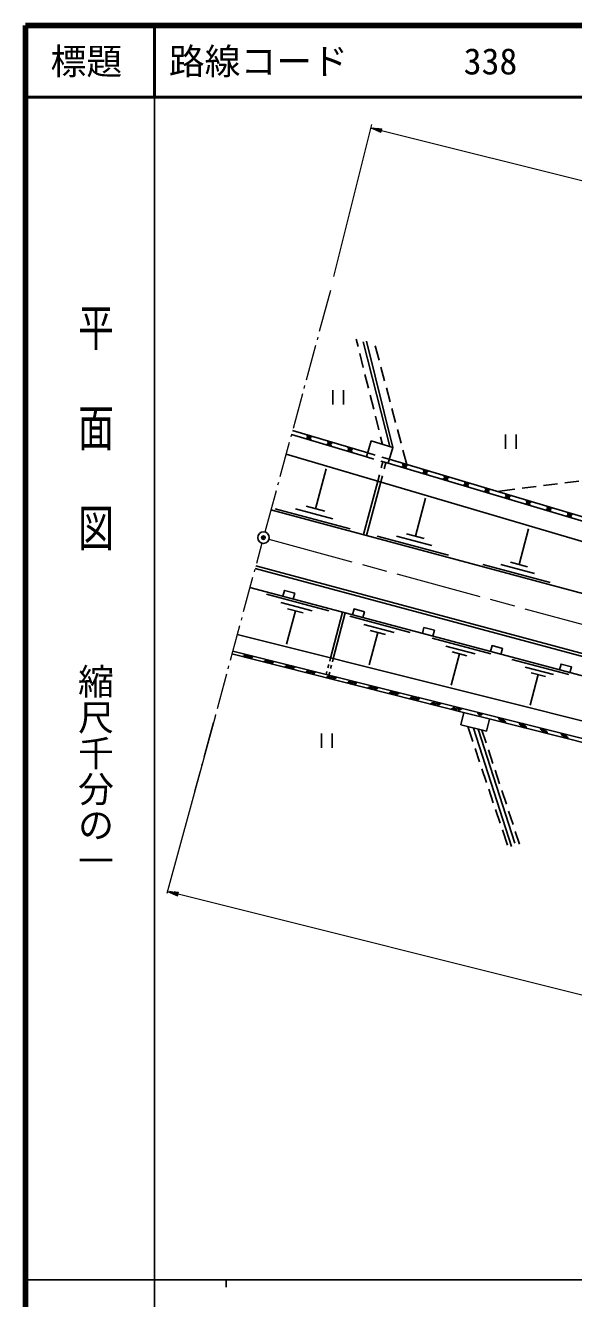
# Model space of a CAD drawing. Units: millimetres, scale not verified. Extents: x 40000 to 680000, y 20000 to 380000.
# Drawn here: x 40000 to 116471, y 202409 to 380000 of the extents above; entities that cross this region are included whole.
import ezdxf
from ezdxf.enums import TextEntityAlignment as Align

# ---------------------------------------------------------------- set-up
doc = ezdxf.new("R2010")
doc.units = ezdxf.units.MM
doc.header["$LTSCALE"] = 1000
doc.header["$PDMODE"] = 32
doc.header["$PDSIZE"] = 500
doc.linetypes.add('CHAIN', pattern=[18.5, 12, -1.5, 3.5, -1.5])
for name, color, linetype, lineweight in [('M-BGD', 7, 'Continuous', 25), ('M-BGD-HTXT', 7, 'Continuous', 13), ('M-BMK', 2, 'CHAIN', 13), ('M-BMK-SRVR', 3, 'Continuous', 25), ('M-STR-HTXT', 7, 'Continuous', 13), ('M-STR-STRD', 7, 'Continuous', 25), ('M-TTL', 2, 'Continuous', 140), ('M-TTL-BAND', 7, 'Continuous', 25), ('M-TTL-LINE', 7, 'Continuous', 50)]:
    doc.layers.add(name, color=color, linetype=linetype, lineweight=lineweight)
doc.layers.add('M-OTRS', color=6, linetype='Continuous')
doc.layers.add('M-TTL-TXT', color=7, linetype='Continuous')
doc.styles.add('@ＭＳ ゴシック', font='')
doc.styles.add('ＭＳ ゴシック', font='')
doc.styles.get('@ＭＳ ゴシック').set_extended_font_data('@MS Gothic')
doc.styles.get('ＭＳ ゴシック').set_extended_font_data('MS Gothic')

msp = doc.modelspace()

# ---------------------------------------------------------------- linework, layer by layer
at = {"layer": 'M-BGD'}
for p, q in [((86144, 336245), (86403, 335211)), ((90821, 321267), (87097, 335851)), ((91254, 321138), (87570, 335968)), ((86646, 334241), (87131, 332301)), ((88809, 335299), (89335, 333316)), ((89591, 332349), (90103, 330416)), ((87374, 331331), (87860, 329391)), ((82876, 329116), (82876, 327116)), ((84376, 329116), (84376, 327116)), ((90359, 329449), (90871, 327516)), ((88102, 328420), (88588, 326480)), ((88830, 325510), (89316, 323570)), ((91127, 326549), (91639, 324616)), ((77257, 323508), (87747, 320386)), ((91895, 323649), (92407, 321716)), ((87577, 319817), (77102, 322935)), ((87577, 319817), (88238, 322036)), ((88238, 322036), (91254, 321138)), ((89559, 322600), (89817, 321566)), ((106966, 322950), (106966, 320950)), ((108466, 322950), (108466, 320950)), ((87577, 319817), (88606, 319511)), ((88776, 320079), (87747, 320386)), ((90763, 319488), (89734, 319794)), ((90594, 318919), (91254, 321138)), ((92663, 320749), (93189, 318766)), ((80447, 312582), (81941, 318143)), ((89565, 319226), (90594, 318919)), ((89633, 318269), (89864, 319136)), ((90062, 318148), (90291, 319009)), ((87158, 308979), (89145, 316435)), ((87588, 308863), (89575, 316320)), ((89145, 316435), (89376, 317302)), ((89575, 316320), (89804, 317182)), ((115234, 316175), (117218, 316423)), ((105835, 315002), (108288, 315308)), ((109280, 315432), (111264, 315680)), ((112257, 315803), (114241, 316051)), ((85287, 309792), (74861, 312592)), ((82867, 311187), (77654, 312587)), ((81751, 312232), (79144, 312932)), ((94405, 308760), (95825, 314047)), ((74258, 312444), (163209, 288551)), ((95644, 308427), (93166, 309093)), ((108861, 304801), (110204, 309804)), ((99007, 306107), (89094, 308769)), ((96706, 307433), (91749, 308764)), ((113215, 302290), (103834, 304810)), ((111038, 303545), (106347, 304805)), ((110033, 304486), (107688, 305116)), ((71315, 301591), (159788, 278051)), ((73611, 300670), (82316, 298354)), ((75633, 299510), (79985, 298352)), ((76566, 298641), (78743, 298062)), ((77655, 298351), (76419, 293708)), ((84233, 298154), (82561, 291759)), ((84610, 298054), (82939, 291664)), ((85242, 297575), (93692, 295327)), ((87205, 296450), (91430, 295326)), ((89168, 295324), (87968, 290818)), ((88111, 295605), (90224, 295043)), ((96744, 294515), (104942, 292334)), ((98648, 293423), (102747, 292332)), ((68912, 292728), (149627, 272580)), ((82561, 291759), (82451, 291340)), ((82939, 291664), (82829, 291246)), ((100552, 292331), (99389, 287959)), ((99527, 292604), (101577, 292059)), ((107859, 291557), (115813, 289441)), ((82072, 289889), (81962, 289470)), ((82325, 290856), (82198, 290373)), ((82450, 289794), (82340, 289376)), ((82703, 290762), (82576, 290278)), ((109706, 290498), (113683, 289440)), ((110559, 289703), (112548, 289174)), ((111554, 289439), (110425, 285197)), ((101171, 284143), (100748, 282447)), ((100748, 282447), (104333, 281539)), ((104763, 283247), (104333, 281539)), ((81299, 281223), (81299, 279223)), ((82799, 281223), (82799, 279223)), ((102417, 280102), (101713, 282203)), ((107836, 265488), (102533, 281995)), ((108289, 265914), (103147, 281840)), ((104284, 279916), (103698, 281700)), ((103370, 277257), (102734, 279154)), ((105221, 277065), (104596, 278966)), ((104323, 274413), (103687, 276309)), ((106157, 274215), (105533, 276115)), ((105276, 271568), (104640, 273464)), ((107094, 271365), (106469, 273265)), ((106229, 268723), (105593, 270620)), ((108030, 268515), (107406, 270415)), ((107250, 265674), (106546, 267775)), ((108929, 265781), (108342, 267565))]:
    msp.add_line(p, q, dxfattribs=at)
for points in [[(76362, 320206), (165480, 293912), (164062, 289009)], [(185570, 294494), (179681, 296259), (164028, 297061), (90594, 318919)], [(90763, 319488), (164229, 297620), (179653, 296830), (185723, 295002)], [(77360, 299983), (77580, 300808), (76130, 301194), (75911, 300368)], [(87080, 297397), (87300, 298222), (85850, 298608), (85630, 297782)], [(69534, 295019), (156470, 273260), (159832, 277413)], [(96828, 294803), (97048, 295628), (95598, 296014), (95379, 295189)], [(106342, 292272), (106561, 293097), (105111, 293483), (104892, 292657)], [(149490, 271988), (104492, 283316), (101665, 284020), (68802, 292322)], [(115973, 289709), (116193, 290535), (114743, 290920), (114523, 290095)]]:
    msp.add_lwpolyline(points, dxfattribs=at)
for centre, radius, start, end in [((79449, 322180), 354, 352.22122, 154.6264), ((79449, 322180), 283, 354.44526, 152.40236), ((79449, 322180), 212, 358.19159, 148.65603), ((79642, 322855), 354, 172.22122, 334.6264), ((79449, 322180), 142, 5.90332, 140.9443), ((79642, 322855), 283, 174.44526, 332.40236), ((79449, 322180), 100, 16.22098, 130.62664), ((79449, 322180), 100, 16.22098, 130.62664), ((79642, 322855), 212, 178.19159, 328.65603), ((79642, 322855), 142, 185.90332, 320.9443), ((79642, 322855), 100, 196.22098, 310.62664), ((79642, 322855), 100, 196.22098, 310.62664), ((82324, 321324), 354, 352.22122, 154.6264), ((82324, 321324), 283, 354.44526, 152.40236), ((82324, 321324), 212, 358.19159, 148.65603), ((82517, 321999), 354, 172.22122, 334.6264), ((82324, 321324), 142, 5.90332, 140.9443), ((82517, 321999), 283, 174.44526, 332.40236), ((82517, 321999), 212, 178.19159, 328.65603), ((82517, 321999), 142, 185.90332, 320.9443), ((82517, 321999), 100, 196.22098, 310.62664), ((82517, 321999), 100, 196.22098, 310.62664), ((82324, 321324), 100, 16.22098, 130.62664), ((82324, 321324), 100, 16.22098, 130.62664), ((85200, 320468), 354, 352.22122, 154.6264), ((85200, 320468), 283, 354.44526, 152.40236), ((85200, 320468), 212, 358.19159, 148.65603), ((85393, 321143), 354, 172.22122, 334.6264), ((85200, 320468), 142, 5.90332, 140.9443), ((85393, 321143), 283, 174.44526, 332.40236), ((85200, 320468), 100, 16.22098, 130.62664), ((85200, 320468), 100, 16.22098, 130.62664), ((85393, 321143), 212, 178.19159, 328.65603), ((85393, 321143), 142, 185.90332, 320.9443), ((85393, 321143), 100, 196.22098, 310.62664), ((85393, 321143), 100, 196.22098, 310.62664), ((92792, 318208), 354, 352.22122, 154.6264), ((92792, 318208), 283, 354.44526, 152.40236), ((92792, 318208), 212, 358.19159, 148.65603), ((93007, 318876), 354, 172.22122, 334.6264), ((92792, 318208), 142, 5.90332, 140.9443), ((93007, 318876), 283, 174.44526, 332.40236), ((92792, 318208), 100, 16.22098, 130.62664), ((92792, 318208), 100, 16.22098, 130.62664), ((93007, 318876), 212, 178.19159, 328.65603), ((93007, 318876), 142, 185.90332, 320.9443), ((93007, 318876), 100, 196.22098, 310.62664), ((93007, 318876), 100, 196.22098, 310.62664), ((95883, 318020), 354, 172.22122, 334.6264), ((95883, 318020), 283, 174.44526, 332.40236), ((95883, 318020), 212, 178.19159, 328.65603), ((95883, 318020), 142, 185.90332, 320.9443), ((95883, 318020), 100, 196.22098, 310.62664), ((95883, 318020), 100, 196.22098, 310.62664), ((95667, 317353), 354, 352.22122, 154.6264), ((95667, 317353), 283, 354.44526, 152.40236), ((95667, 317353), 212, 358.19159, 148.65603), ((95667, 317353), 142, 5.90332, 140.9443), ((95667, 317353), 100, 16.22098, 130.62664), ((95667, 317353), 100, 16.22098, 130.62664), ((98542, 316497), 354, 352.22122, 154.6264), ((98542, 316497), 283, 354.44526, 152.40236), ((98542, 316497), 212, 358.19159, 148.65603), ((98758, 317165), 354, 172.22122, 334.6264), ((98542, 316497), 142, 5.90332, 140.9443), ((98758, 317165), 283, 174.44526, 332.40236), ((98542, 316497), 100, 16.22098, 130.62664), ((98542, 316497), 100, 16.22098, 130.62664), ((98758, 317165), 212, 178.19159, 328.65603), ((98758, 317165), 142, 185.90332, 320.9443), ((98758, 317165), 100, 196.22098, 310.62664), ((98758, 317165), 100, 196.22098, 310.62664), ((101633, 316309), 354, 172.22122, 334.6264), ((101633, 316309), 283, 174.44526, 332.40236), ((101633, 316309), 212, 178.19159, 328.65603), ((101633, 316309), 142, 185.90332, 320.9443), ((101633, 316309), 100, 196.22098, 310.62664), ((101633, 316309), 100, 196.22098, 310.62664), ((101418, 315641), 354, 352.22122, 154.6264), ((101418, 315641), 283, 354.44526, 152.40236), ((101418, 315641), 212, 358.19159, 148.65603), ((101418, 315641), 142, 5.90332, 140.9443), ((101418, 315641), 100, 16.22098, 130.62664), ((101418, 315641), 100, 16.22098, 130.62664), ((104293, 314785), 354, 352.22122, 154.6264), ((104293, 314785), 283, 354.44526, 152.40236), ((104293, 314785), 212, 358.19159, 148.65603), ((104509, 315453), 354, 172.22122, 334.6264), ((104293, 314785), 142, 5.90332, 140.9443), ((104509, 315453), 283, 174.44526, 332.40236), ((104293, 314785), 100, 16.22098, 130.62664), ((104293, 314785), 100, 16.22098, 130.62664), ((104509, 315453), 212, 178.19159, 328.65603), ((104509, 315453), 142, 185.90332, 320.9443), ((104509, 315453), 100, 196.22098, 310.62664), ((104509, 315453), 100, 196.22098, 310.62664), ((107384, 314597), 354, 172.22122, 334.6264), ((107384, 314597), 283, 174.44526, 332.40236), ((107384, 314597), 212, 178.19159, 328.65603), ((107384, 314597), 142, 185.90332, 320.9443), ((107384, 314597), 100, 196.22098, 310.62664), ((107384, 314597), 100, 196.22098, 310.62664), ((107168, 313929), 354, 352.22122, 154.6264), ((107168, 313929), 283, 354.44526, 152.40236), ((107168, 313929), 212, 358.19159, 148.65603), ((107168, 313929), 142, 5.90332, 140.9443), ((107168, 313929), 100, 16.22098, 130.62664), ((107168, 313929), 100, 16.22098, 130.62664), ((110044, 313073), 354, 352.22122, 154.6264), ((110044, 313073), 283, 354.44526, 152.40236), ((110044, 313073), 212, 358.19159, 148.65603), ((110259, 313741), 354, 172.22122, 334.6264), ((110044, 313073), 142, 5.90332, 140.9443), ((110259, 313741), 283, 174.44526, 332.40236), ((110044, 313073), 100, 16.22098, 130.62664), ((110044, 313073), 100, 16.22098, 130.62664), ((110259, 313741), 212, 178.19159, 328.65603), ((110259, 313741), 142, 185.90332, 320.9443), ((110259, 313741), 100, 196.22098, 310.62664), ((110259, 313741), 100, 196.22098, 310.62664), ((112919, 312217), 354, 352.22122, 154.6264), ((113135, 312885), 354, 172.22122, 334.6264), ((113135, 312885), 283, 174.44526, 332.40236), ((113135, 312885), 212, 178.19159, 328.65603), ((113135, 312885), 142, 185.90332, 320.9443), ((113135, 312885), 100, 196.22098, 310.62664), ((113135, 312885), 100, 196.22098, 310.62664), ((112919, 312217), 283, 354.44526, 152.40236), ((112919, 312217), 212, 358.19159, 148.65603), ((112919, 312217), 142, 5.90332, 140.9443), ((112919, 312217), 100, 16.22098, 130.62664), ((112919, 312217), 100, 16.22098, 130.62664), ((115794, 311362), 354, 352.22122, 154.6264), ((115794, 311362), 283, 354.44526, 152.40236), ((115794, 311362), 212, 358.19159, 148.65603), ((116010, 312029), 354, 172.22122, 334.6264), ((115794, 311362), 142, 5.90332, 140.9443), ((116010, 312029), 283, 174.44526, 332.40236), ((115794, 311362), 100, 16.22098, 130.62664), ((115794, 311362), 100, 16.22098, 130.62664), ((116010, 312029), 212, 178.19159, 328.65603), ((116010, 312029), 142, 185.90332, 320.9443), ((116010, 312029), 100, 196.22098, 310.62664), ((116010, 312029), 100, 196.22098, 310.62664), ((70677, 291792), 354, 354.62017, 157.02535), ((70677, 291792), 283, 356.84421, 154.80131), ((70677, 291792), 212, 0.59054, 151.05499), ((70677, 291792), 142, 8.30227, 143.34326), ((70677, 291792), 100, 18.61993, 133.02559), ((70677, 291792), 100, 18.61993, 133.02559), ((71444, 292152), 354, 174.78202, 337.18719), ((71444, 292152), 283, 177.00606, 334.96316), ((71444, 292152), 212, 180.75238, 331.21683), ((71444, 292152), 142, 188.46411, 323.5051), ((71444, 292152), 100, 198.78177, 313.18744), ((71444, 292152), 100, 198.78177, 313.18744), ((73586, 291057), 354, 354.62017, 157.02535), ((73586, 291057), 283, 356.84421, 154.80131), ((73586, 291057), 212, 0.59054, 151.05499), ((74354, 291425), 354, 174.78202, 337.18719), ((74354, 291425), 283, 177.00606, 334.96316), ((74354, 291425), 212, 180.75238, 331.21683), ((74354, 291425), 142, 188.46411, 323.5051), ((74354, 291425), 100, 198.78177, 313.18744), ((74354, 291425), 100, 198.78177, 313.18744), ((73586, 291057), 142, 8.30227, 143.34326), ((73586, 291057), 100, 18.61993, 133.02559), ((73586, 291057), 100, 18.61993, 133.02559), ((76495, 290323), 354, 354.62017, 157.02535), ((76495, 290323), 283, 356.84421, 154.80131), ((76495, 290323), 212, 0.59054, 151.05499), ((76495, 290323), 142, 8.30227, 143.34326), ((76495, 290323), 100, 18.61993, 133.02559), ((76495, 290323), 100, 18.61993, 133.02559), ((77265, 290698), 354, 174.78202, 337.18719), ((77265, 290698), 283, 177.00606, 334.96316), ((77265, 290698), 212, 180.75238, 331.21683), ((77265, 290698), 142, 188.46411, 323.5051), ((77265, 290698), 100, 198.78177, 313.18744), ((77265, 290698), 100, 198.78177, 313.18744), ((79403, 289588), 354, 354.62017, 157.02535), ((79403, 289588), 283, 356.84421, 154.80131), ((79403, 289588), 212, 0.59054, 151.05499), ((79403, 289588), 142, 8.30227, 143.34326), ((79403, 289588), 100, 18.61993, 133.02559), ((79403, 289588), 100, 18.61993, 133.02559), ((80176, 289972), 354, 174.78202, 337.18719), ((80176, 289972), 283, 177.00606, 334.96316), ((80176, 289972), 212, 180.75238, 331.21683), ((80176, 289972), 142, 188.46411, 323.5051), ((80176, 289972), 100, 198.78177, 313.18744), ((80176, 289972), 100, 198.78177, 313.18744), ((82312, 288853), 354, 354.62017, 157.02535), ((82312, 288853), 283, 356.84421, 154.80131), ((82312, 288853), 212, 0.59054, 151.05499), ((82312, 288853), 142, 8.30227, 143.34326), ((82312, 288853), 100, 18.61993, 133.02559), ((82312, 288853), 100, 18.61993, 133.02559), ((83086, 289245), 354, 174.78202, 337.18719), ((83086, 289245), 283, 177.00606, 334.96316), ((83086, 289245), 212, 180.75238, 331.21683), ((83086, 289245), 142, 188.46411, 323.5051), ((83086, 289245), 100, 198.78177, 313.18744), ((83086, 289245), 100, 198.78177, 313.18744), ((85221, 288118), 354, 354.62017, 157.02535), ((85221, 288118), 283, 356.84421, 154.80131), ((85221, 288118), 212, 0.59054, 151.05499), ((85221, 288118), 142, 8.30227, 143.34326), ((85221, 288118), 100, 18.61993, 133.02559), ((85221, 288118), 100, 18.61993, 133.02559), ((85997, 288519), 354, 174.78202, 337.18719), ((85997, 288519), 283, 177.00606, 334.96316), ((85997, 288519), 212, 180.75238, 331.21683), ((85997, 288519), 142, 188.46411, 323.5051), ((85997, 288519), 100, 198.78177, 313.18744), ((85997, 288519), 100, 198.78177, 313.18744), ((88129, 287384), 354, 354.62017, 157.02535), ((88908, 287792), 354, 174.78202, 337.18719), ((88908, 287792), 283, 177.00606, 334.96316), ((88908, 287792), 212, 180.75238, 331.21683), ((88908, 287792), 142, 188.46411, 323.5051), ((88908, 287792), 100, 198.78177, 313.18744), ((88908, 287792), 100, 198.78177, 313.18744), ((88129, 287384), 283, 356.84421, 154.80131), ((88129, 287384), 212, 0.59054, 151.05499), ((88129, 287384), 142, 8.30227, 143.34326), ((88129, 287384), 100, 18.61993, 133.02559), ((88129, 287384), 100, 18.61993, 133.02559), ((91038, 286649), 354, 354.62017, 157.02535), ((91038, 286649), 283, 356.84421, 154.80131), ((91038, 286649), 212, 0.59054, 151.05499), ((91038, 286649), 142, 8.30227, 143.34326), ((91038, 286649), 100, 18.61993, 133.02559), ((91038, 286649), 100, 18.61993, 133.02559), ((91819, 287066), 354, 174.78202, 337.18719), ((91819, 287066), 283, 177.00606, 334.96316), ((91819, 287066), 212, 180.75238, 331.21683), ((91819, 287066), 142, 188.46411, 323.5051), ((91819, 287066), 100, 198.78177, 313.18744), ((91819, 287066), 100, 198.78177, 313.18744), ((93946, 285914), 354, 354.62017, 157.02535), ((93946, 285914), 283, 356.84421, 154.80131), ((93946, 285914), 212, 0.59054, 151.05499), ((93946, 285914), 142, 8.30227, 143.34326), ((93946, 285914), 100, 18.61993, 133.02559), ((93946, 285914), 100, 18.61993, 133.02559), ((94729, 286339), 354, 174.78202, 337.18719), ((94729, 286339), 283, 177.00606, 334.96316), ((94729, 286339), 212, 180.75238, 331.21683), ((94729, 286339), 142, 188.46411, 323.5051), ((94729, 286339), 100, 198.78177, 313.18744), ((94729, 286339), 100, 198.78177, 313.18744), ((96855, 285179), 354, 354.62017, 157.02535), ((96855, 285179), 283, 356.84421, 154.80131), ((96855, 285179), 212, 0.59054, 151.05499), ((96855, 285179), 142, 8.30227, 143.34326), ((96855, 285179), 100, 18.61993, 133.02559), ((96855, 285179), 100, 18.61993, 133.02559), ((97640, 285613), 354, 174.78202, 337.18719), ((97640, 285613), 283, 177.00606, 334.96316), ((97640, 285613), 212, 180.75238, 331.21683), ((97640, 285613), 142, 188.46411, 323.5051), ((97640, 285613), 100, 198.78177, 313.18744), ((97640, 285613), 100, 198.78177, 313.18744), ((99764, 284445), 354, 354.62017, 157.02535), ((99764, 284445), 283, 356.84421, 154.80131), ((99764, 284445), 212, 0.59054, 151.05499), ((99764, 284445), 142, 8.30227, 143.34326), ((99764, 284445), 100, 18.61993, 133.02559), ((99764, 284445), 100, 18.61993, 133.02559), ((100551, 284886), 354, 174.78202, 337.18719), ((100551, 284886), 283, 177.00606, 334.96316), ((100551, 284886), 212, 180.75238, 331.21683), ((100551, 284886), 142, 188.46411, 323.5051), ((100551, 284886), 100, 198.78177, 313.18744), ((100551, 284886), 100, 198.78177, 313.18744), ((103461, 284160), 354, 174.78202, 337.18719), ((103461, 284160), 283, 177.00606, 334.96316), ((103461, 284160), 212, 180.75238, 331.21683), ((103461, 284160), 142, 188.46411, 323.5051), ((103461, 284160), 100, 198.78177, 313.18744), ((103461, 284160), 100, 198.78177, 313.18744), ((106372, 283433), 354, 174.78202, 337.18719), ((106372, 283433), 283, 177.00606, 334.96316), ((106372, 283433), 212, 180.75238, 331.21683), ((106372, 283433), 142, 188.46411, 323.5051), ((106372, 283433), 100, 198.78177, 313.18744), ((106372, 283433), 100, 198.78177, 313.18744), ((106613, 282726), 354, 354.66704, 157.07222), ((106613, 282726), 283, 356.89108, 154.84818), ((106613, 282726), 212, 0.6374, 151.10185), ((106613, 282726), 142, 8.34913, 143.39012), ((106613, 282726), 100, 18.6668, 133.07246), ((106613, 282726), 100, 18.6668, 133.07246), ((109283, 282706), 354, 174.78202, 337.18719), ((109283, 282706), 283, 177.00606, 334.96316), ((109283, 282706), 212, 180.75238, 331.21683), ((109283, 282706), 142, 188.46411, 323.5051), ((109283, 282706), 100, 198.78177, 313.18744), ((109283, 282706), 100, 198.78177, 313.18744), ((109522, 281993), 354, 354.66704, 157.07222), ((109522, 281993), 283, 356.89108, 154.84818), ((109522, 281993), 212, 0.6374, 151.10185), ((109522, 281993), 142, 8.34913, 143.39012), ((109522, 281993), 100, 18.6668, 133.07246), ((109522, 281993), 100, 18.6668, 133.07246), ((112193, 281980), 354, 174.78202, 337.18719), ((112193, 281980), 283, 177.00606, 334.96316), ((112193, 281980), 212, 180.75238, 331.21683), ((112193, 281980), 142, 188.46411, 323.5051), ((112193, 281980), 100, 198.78177, 313.18744), ((112193, 281980), 100, 198.78177, 313.18744), ((112432, 281261), 354, 354.66704, 157.07222), ((112432, 281261), 283, 356.89108, 154.84818), ((112432, 281261), 212, 0.6374, 151.10185), ((112432, 281261), 142, 8.34913, 143.39012), ((112432, 281261), 100, 18.6668, 133.07246), ((112432, 281261), 100, 18.6668, 133.07246), ((115104, 281253), 354, 174.78202, 337.18719), ((115104, 281253), 283, 177.00606, 334.96316), ((115104, 281253), 212, 180.75238, 331.21683), ((115104, 281253), 142, 188.46411, 323.5051), ((115104, 281253), 100, 198.78177, 313.18744), ((115104, 281253), 100, 198.78177, 313.18744), ((115341, 280529), 354, 354.66704, 157.07222), ((115341, 280529), 283, 356.89108, 154.84818), ((115341, 280529), 212, 0.6374, 151.10185), ((115341, 280529), 142, 8.34913, 143.39012), ((115341, 280529), 100, 18.6668, 133.07246), ((115341, 280529), 100, 18.6668, 133.07246)]:
    msp.add_arc(centre, radius, start, end, dxfattribs=at)
at = {"layer": 'M-BGD-HTXT'}
for p, q in [((82555, 343051), (80993, 337289)), ((80784, 336517), (80679, 336131)), ((80470, 335358), (79162, 330533)), ((78638, 328602), (77330, 323777)), ((78952, 329761), (78848, 329374)), ((76807, 321846), (75498, 317020)), ((77121, 323004), (77016, 322618)), ((75289, 316248), (75184, 315862)), ((74975, 315090), (73413, 309328)), ((72994, 307784), (72223, 304937)), ((72013, 304165), (71909, 303779)), ((71699, 303007), (70391, 298181)), ((70182, 297409), (70077, 297023)), ((69868, 296251), (68559, 291425)), ((68036, 289495), (66728, 284669)), ((68350, 290653), (68245, 290267)), ((66204, 282739), (64896, 277913)), ((66518, 283897), (66414, 283511)), ((64687, 277141), (64582, 276755)), ((64373, 275982), (63601, 273136))]:
    msp.add_line(p, q, dxfattribs=at)
at = {"layer": 'M-BMK'}
msp.add_line((73976, 308346), (169929, 282257), dxfattribs=at)
at = {"layer": 'M-BMK-SRVR'}
msp.add_circle((73204, 308556), 800, dxfattribs=at)
at = {"layer": 'M-OTRS'}
msp.add_point((73204, 308556), dxfattribs=at)
at = {"layer": 'M-STR-HTXT'}
for p, q in [((83039, 344991), (88322, 366199)), ((88202, 365714), (89597, 365108)), ((88202, 365714), (89718, 365594)), ((88202, 365714), (89657, 365351)), ((89645, 365303), (88481, 365593)), ((89669, 365400), (88505, 365690)), ((88760, 365472), (89633, 365254)), ((88808, 365666), (89681, 365448)), ((89621, 365205), (89039, 365351)), ((89693, 365497), (89111, 365642)), ((89318, 365229), (89609, 365157)), ((89414, 365618), (89705, 365545)), ((89597, 365108), (89718, 365594)), ((89657, 365351), (240590, 327749)), ((66516, 283737), (59748, 258913)), ((59830, 259213), (61224, 258607)), ((59830, 259213), (61345, 259092)), ((59830, 259213), (61285, 258849)), ((61273, 258801), (60108, 259092)), ((61297, 258898), (60133, 259189)), ((60387, 258970), (61261, 258752)), ((60436, 259164), (61309, 258946)), ((61248, 258704), (60666, 258849)), ((61321, 258995), (60739, 259140)), ((60945, 258728), (61236, 258655)), ((61042, 259116), (61333, 259043)), ((61224, 258607), (61345, 259092)), ((61285, 258849), (212799, 220997))]:
    msp.add_line(p, q, dxfattribs=at)
at = {"layer": 'M-STR-STRD'}
msp.add_line((72030, 304227), (170086, 277904), dxfattribs=at)
msp.add_lwpolyline([(72133, 304608), (170188, 278284), (200143, 269982)], dxfattribs=at)
at = {"layer": 'M-TTL'}
for p, q in [((40000, 380000), (40000, 20000)), ((680000, 380000), (40000, 380000))]:
    msp.add_line(p, q, dxfattribs=at)
at = {"layer": 'M-TTL-BAND'}
for p, q in [((58000, 370000), (58000, 20000)), ((40000, 205000), (579000, 205000)), ((68000, 205000), (68000, 204000))]:
    msp.add_line(p, q, dxfattribs=at)
at = {"layer": 'M-TTL-LINE'}
for p, q in [((58000, 380000), (58000, 370000)), ((40000, 370000), (680000, 370000))]:
    msp.add_line(p, q, dxfattribs=at)

# ---------------------------------------------------------------- texts
at = {"layer": 'M-TTL-BAND', "style": '@ＭＳ ゴシック', "width": 1.4}
msp.add_text('平  面  図', height=3666, rotation=270, dxfattribs=at).set_placement((49777, 306475), align=Align.MIDDLE_RIGHT)
at = {"layer": 'M-TTL-BAND', "style": '@ＭＳ ゴシック'}
msp.add_text('縮尺千分の一', height=3666, rotation=270, dxfattribs=at).set_placement((49777, 261030), align=Align.MIDDLE_RIGHT)
at = {"layer": 'M-TTL-TXT', "style": 'ＭＳ ゴシック'}
msp.add_text('標題', height=3666, dxfattribs=at).set_placement((48500, 375000), align=Align.MIDDLE_CENTER)
for s, p in [('路線コード', (60000, 375000)), ('338', (101142, 375000))]:
    msp.add_text(s, height=3666, dxfattribs=at).set_placement(p, align=Align.MIDDLE_LEFT)

doc.saveas('drawing.dxf')
